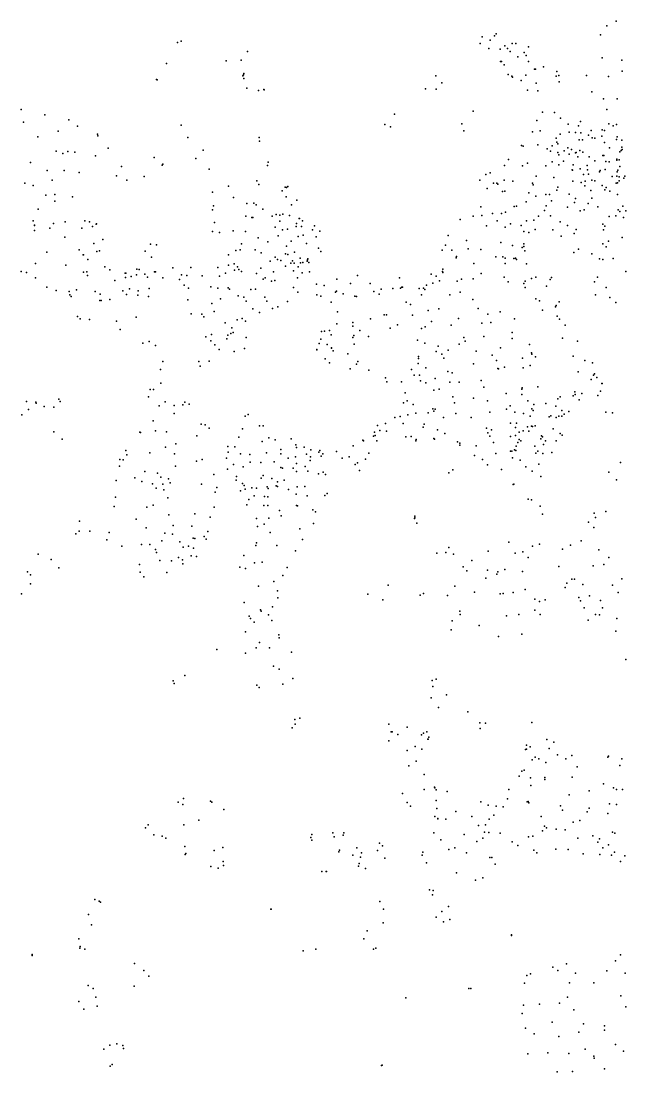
# Model space of a CAD drawing. Header units: millimetres. Extents: x -60275265 to 22802890, y -38578442 to 24337084.
# Drawn here: x 7273622 to 9843622, y -13382304 to -8920304 of the extents above; entities that cross this region are included whole.
import ezdxf

# ---------------------------------------------------------------- set-up
doc = ezdxf.new("R2010")
doc.units = ezdxf.units.MM
doc.header["$MEASUREMENT"] = 0
doc.layers.add('particles', color=7, linetype='Continuous', true_color=0x000000)

msp = doc.modelspace()

# ---------------------------------------------------------------- linework, layer by layer
at = {"layer": 'particles', "color": 93, "true_color": 0x67d435}
for p in [(9801622, -8920304), (9762622, -8940304), (7938622, -9011304), (7953622, -9005304), (9232622, -8987304), (9266622, -9002304), (9284622, -8983304), (9291622, -8975304), (9735622, -8978304), (8235622, -9050304), (9224622, -9015304), (9260622, -9037304), (9308622, -9039304), (9329622, -9026304), (9339622, -9036304), (9351622, -9049304), (9360622, -9015304), (9375622, -9015304), (9410622, -9053304), (9429622, -9030304), (7891622, -9100304), (8145622, -9089304), (8208622, -9086304), (9310622, -9092304), (9314622, -9092304), (9384622, -9072304), (9419622, -9067304), (9429622, -9092304), (9742622, -9076304), (9826622, -9086304), (8220622, -9143304), (9325622, -9106304), (9454622, -9124304), (9459622, -9124304), (9492622, -9114304), (9549622, -9134304), (9827622, -9133304), (7849622, -9168304), (7852622, -9170304), (8216622, -9153304), (8218622, -9148304), (8220622, -9164304), (9035622, -9153304), (9060622, -9183304), (9342622, -9147304), (9358622, -9154304), (9361622, -9159304), (9397622, -9173304), (9418622, -9150304), (9461622, -9184304), (9547622, -9154304), (9557622, -9152304), (9559622, -9178304), (9675622, -9152304), (9769622, -9155304), (8233622, -9205304), (8282622, -9215304), (8304622, -9211304), (8306622, -9212304), (8992622, -9208304), (9037622, -9210304), (9425622, -9213304), (9468622, -9217304), (9698622, -9221304), (9748622, -9251304), (9805622, -9250304), (7273622, -9296304), (7374622, -9318304), (8860622, -9316304), (9194622, -9303304), (9489622, -9307304), (9540622, -9308304), (9762622, -9296304), (7283622, -9350304), (7476622, -9340304), (7513622, -9366304), (7954622, -9362304), (8819622, -9360304), (8842622, -9369304), (9145622, -9356304), (9464622, -9342304), (9565622, -9332304), (9598622, -9358304), (9641622, -9365304), (9650622, -9347304), (9770622, -9356304), (9788622, -9365304), (9802622, -9359304), (7345622, -9411304), (7431622, -9387304), (7598622, -9401304), (7599622, -9407304), (9154622, -9386304), (9446622, -9390304), (9478622, -9386304), (9564622, -9401304), (9602622, -9392304), (9629622, -9394304), (9651622, -9395304), (9684622, -9405304), (9695622, -9385304), (9741622, -9409304), (9742622, -9382304), (9752622, -9385304), (9806622, -9411304), (7981622, -9415304), (8285622, -9415304), (8286622, -9430304), (9399622, -9448304), (9406622, -9452304), (9468622, -9446304), (9529622, -9450304), (9546622, -9418304), (9549622, -9434304), (9554622, -9442304), (9596622, -9458304), (9644622, -9425304), (9658622, -9424304), (9700622, -9416304), (9710622, -9417304), (9752622, -9436304), (9773622, -9459304), (9803622, -9423304), (9825622, -9455304), (9826622, -9426304), (7422622, -9473304), (7450622, -9483304), (7472622, -9474304), (7501622, -9477304), (7590622, -9493304), (7643622, -9460304), (7838622, -9499304), (8047622, -9468304), (9508622, -9463304), (9523622, -9473304), (9554622, -9478304), (9557622, -9488304), (9581622, -9471304), (9601622, -9486304), (9612622, -9466304), (9629622, -9479304), (9632622, -9478304), (9639622, -9497304), (9647622, -9470304), (9659622, -9477304), (9686622, -9496304), (9744622, -9491304), (9749622, -9491304), (9817622, -9475304), (9823622, -9470304), (9827622, -9465304), (7314622, -9520304), (7700622, -9537304), (7873622, -9532304), (7875622, -9528304), (8015622, -9504304), (8320622, -9533304), (8323622, -9519304), (9327622, -9533304), (9344622, -9508304), (9403622, -9535304), (9424622, -9523304), (9503622, -9535304), (9530622, -9518304), (9557622, -9530304), (9577622, -9515304), (9618622, -9531304), (9648622, -9547304), (9678622, -9534304), (9710622, -9513304), (9758622, -9516304), (9772622, -9518304), (9804622, -9506304), (9804622, -9511304), (9814622, -9509304), (9817622, -9538304), (7384622, -9554304), (7456622, -9554304), (7520622, -9563304), (7678622, -9577304), (7796622, -9580304), (8073622, -9549304), (9248622, -9572304), (9266622, -9564304), (9462622, -9578304), (9536622, -9584304), (9615622, -9552304), (9616622, -9553304), (9662622, -9572304), (9679622, -9552304), (9684622, -9570304), (9731622, -9561304), (9733622, -9554304), (9754622, -9551304), (9784622, -9580304), (9804622, -9578304), (9806622, -9561304), (9808622, -9553304), (9814622, -9581304), (9834622, -9587304), (9838622, -9578304), (7289622, -9609304), (7325622, -9619304), (7405622, -9596304), (7722622, -9595304), (8155622, -9621304), (8275622, -9599304), (8284622, -9614304), (8395622, -9625304), (8401622, -9627304), (8406622, -9623304), (9222622, -9595304), (9253622, -9631304), (9280622, -9609304), (9294622, -9608304), (9299622, -9612304), (9326622, -9595304), (9362622, -9600304), (9446622, -9609304), (9449622, -9615304), (9554622, -9625304), (9617622, -9600304), (9652622, -9605304), (9668622, -9620304), (9670622, -9600304), (9698622, -9595304), (9711622, -9598304), (9742622, -9619304), (9753622, -9637304), (9759622, -9627304), (9801622, -9609304), (9807622, -9607304), (9814622, -9599304), (7379622, -9659304), (7416622, -9656304), (7492622, -9667304), (8086622, -9646304), (8175622, -9669304), (8382622, -9641304), (8400622, -9667304), (8445622, -9681304), (9318622, -9644304), (9329622, -9642304), (9430622, -9650304), (9460622, -9663304), (9503622, -9656304), (9518622, -9657304), (9549622, -9638304), (9602622, -9655304), (9629622, -9673304), (9693622, -9639304), (9698622, -9672304), (9774622, -9643304), (9807622, -9657304), (7346622, -9719304), (7416622, -9685304), (8086622, -9721304), (8091622, -9705304), (8233622, -9695304), (8262622, -9693304), (8272622, -9701304), (8300622, -9719304), (8422622, -9700304), (9227622, -9709304), (9368622, -9707304), (9378622, -9706304), (9419622, -9687304), (9497622, -9725304), (9504622, -9705304), (9526622, -9683304), (9595622, -9711304), (9624622, -9690304), (9648622, -9726304), (9665622, -9721304), (9683622, -9695304), (9723622, -9709304), (9810622, -9721304), (9829622, -9706304), (9843622, -9726304), (7325622, -9768304), (7544622, -9768304), (8228622, -9748304), (8254622, -9754304), (8256622, -9754304), (8258622, -9754304), (8340622, -9748304), (8357622, -9742304), (8372622, -9744304), (8373622, -9770304), (8385622, -9740304), (8414622, -9745304), (8454622, -9759304), (8456622, -9758304), (8469622, -9769304), (9139622, -9762304), (9194622, -9749304), (9230622, -9746304), (9276622, -9737304), (9296622, -9768304), (9314622, -9737304), (9331622, -9732304), (9421622, -9768304), (9451622, -9765304), (9471622, -9748304), (9522622, -9747304), (9771622, -9750304), (9800622, -9747304), (9817622, -9729304), (9832622, -9754304), (7330622, -9809304), (7331622, -9787304), (7331622, -9788304), (7396622, -9799304), (7411622, -9780304), (7460622, -9773304), (7532622, -9800304), (7564622, -9772304), (7576622, -9792304), (7592622, -9782304), (7594622, -9781304), (8087622, -9813304), (8095622, -9775304), (8174622, -9811304), (8227622, -9813304), (8353622, -9795304), (8384622, -9806304), (8405622, -9804304), (8442622, -9793304), (8444622, -9779304), (8464622, -9792304), (8511622, -9806304), (8520622, -9790304), (8543622, -9812304), (9251622, -9789304), (9330622, -9795304), (9353622, -9781304), (9398622, -9788304), (9409622, -9814304), (9457622, -9805304), (9532622, -9807304), (9563622, -9772304), (9595622, -9788304), (9632622, -9805304), (9744622, -9783304), (9748622, -9807304), (9753622, -9791304), (7459622, -9837304), (7620622, -9848304), (8116622, -9818304), (8281622, -9841304), (8322622, -9858304), (8365622, -9832304), (8421622, -9854304), (8450622, -9835304), (8471622, -9829304), (8527622, -9836304), (9088622, -9830304), (9166622, -9852304), (9430622, -9818304), (9568622, -9833304), (9623622, -9822304), (9769622, -9854304), (9827622, -9839304), (7383622, -9902304), (7520622, -9892304), (7583622, -9865304), (7595622, -9898304), (7607622, -9896304), (7801622, -9897304), (7823622, -9868304), (7849622, -9870304), (8185622, -9894304), (8204622, -9892304), (8209622, -9866304), (8268622, -9892304), (8293622, -9904304), (8401622, -9876304), (8435622, -9902304), (8486622, -9864304), (8537622, -9884304), (8546622, -9899304), (9062622, -9893304), (9076622, -9872304), (9103622, -9893304), (9172622, -9887304), (9226622, -9890304), (9311622, -9861304), (9361622, -9873304), (9402622, -9881304), (9409622, -9866304), (9409622, -9877304), (9413622, -9895304), (9622622, -9903304), (9641622, -9889304), (9745622, -9866304), (9759622, -9879304), (7537622, -9913304), (7538622, -9913304), (7557622, -9932304), (7827622, -9923304), (8154622, -9913304), (8331622, -9940304), (8352622, -9923304), (8363622, -9932304), (8377622, -9937304), (8396622, -9909304), (8406622, -9911304), (8419622, -9948304), (8426622, -9938304), (8433622, -9948304), (8459622, -9927304), (8460622, -9947304), (8470622, -9945304), (8488622, -9940304), (8490622, -9934304), (8492622, -9930304), (8495622, -9945304), (9121622, -9925304), (9123622, -9920304), (9197622, -9949304), (9290622, -9921304), (9320622, -9921304), (9330622, -9927304), (9367622, -9928304), (9373622, -9927304), (9378622, -9933304), (9698622, -9909304), (9731622, -9929304), (9745622, -9932304), (9789622, -9928304), (7274622, -9984304), (7297622, -9987304), (7335622, -9950304), (7464622, -9957304), (7539622, -9986304), (7552622, -9985304), (7629622, -9963304), (7650622, -9977304), (7715622, -9991304), (7719622, -9990304), (7765622, -9974304), (7775622, -9975304), (7840622, -9985304), (7845622, -9985304), (7918622, -9968304), (7994622, -9966304), (8109622, -9967304), (8142622, -9990304), (8155622, -9957304), (8179622, -9951304), (8180622, -9978304), (8192622, -9963304), (8198622, -9975304), (8210622, -9984304), (8273622, -9992304), (8292622, -9970304), (8345622, -9985304), (8396622, -9961304), (8431622, -9981304), (8450622, -9963304), (8468622, -9989304), (8499622, -9985304), (9063622, -9984304), (9065622, -9973304), (9065622, -9987304), (9228622, -9992304), (9330622, -9950304), (9421622, -9951304), (9842622, -9984304), (7335622, -10011304), (7555622, -10001304), (7671622, -10021304), (7717622, -10009304), (7741622, -10005304), (7763622, -9997304), (7799622, -9995304), (7811622, -10007304), (7875622, -10010304), (7946622, -10017304), (7955622, -9997304), (7978622, -10001304), (8043622, -10002304), (8116622, -10003304), (8301622, -10016304), (8310622, -10011304), (8337622, -10025304), (8351622, -10021304), (8447622, -10010304), (8528622, -10037304), (8615622, -10016304), (8673622, -10035304), (8702622, -10000304), (8756622, -10034304), (8881622, -10010304), (9015622, -9995304), (9023622, -10033304), (9037622, -10003304), (9051622, -10023304), (9126622, -10025304), (9144622, -10016304), (9194622, -10015304), (9326622, -10008304), (9342622, -10027304), (9409622, -10035304), (9415622, -10024304), (9442622, -10013304), (9460622, -10007304), (9521622, -10017304), (9527622, -10009304), (9709622, -10028304), (9722622, -10008304), (7383622, -10050304), (7423622, -10064304), (7478622, -10068304), (7478622, -10069304), (7481622, -10082304), (7509622, -10061304), (7588622, -10069304), (7609622, -10080304), (7705622, -10065304), (7721622, -10081304), (7734622, -10057304), (7770622, -10065304), (7818622, -10055304), (7966622, -10041304), (7985622, -10054304), (8079622, -10048304), (8109622, -10054304), (8153622, -10053304), (8158622, -10059304), (8250622, -10060304), (8269622, -10058304), (8430622, -10051304), (8449622, -10071304), (8530622, -10083304), (8561622, -10043304), (8609622, -10071304), (8613622, -10067304), (8641622, -10078304), (8772622, -10069304), (8794622, -10080304), (8803622, -10059304), (8852622, -10055304), (8885622, -10054304), (8891622, -10050304), (8893622, -10050304), (8965622, -10056304), (8975622, -10083304), (8983622, -10054304), (8989622, -10060304), (8995622, -10041304), (9094622, -10082304), (9139622, -10071304), (9414622, -10052304), (9506622, -10046304), (9714622, -10082304), (9759622, -10052304), (7486622, -10089304), (7608622, -10107304), (7614622, -10107304), (7650622, -10102304), (7769622, -10084304), (7815622, -10089304), (7982622, -10104304), (8083622, -10120304), (8121622, -10099304), (8196622, -10087304), (8220622, -10092304), (8230622, -10110304), (8309622, -10092304), (8317622, -10110304), (8405622, -10111304), (8547622, -10088304), (8590622, -10113304), (8691622, -10088304), (8698622, -10089304), (8909622, -10113304), (8927622, -10123304), (9192622, -10103304), (9460622, -10100304), (9475622, -10108304), (9546622, -10128304), (9559622, -10112304), (9775622, -10094304), (9800622, -10115304), (7996622, -10163304), (8041622, -10165304), (8093622, -10153304), (8258622, -10142304), (8286622, -10157304), (8341622, -10141304), (8364622, -10133304), (8618622, -10155304), (8816622, -10167304), (8825622, -10167304), (8936622, -10169304), (9002622, -10149304), (9048622, -10142304), (9215622, -10141304), (9256622, -10165304), (9308622, -10155304), (9489622, -10147304), (9544622, -10134304), (9550622, -10173304), (7513622, -10174304), (7524622, -10185304), (7564622, -10187304), (7678622, -10194304), (7762622, -10178304), (8049622, -10176304), (8140622, -10202304), (8191622, -10188304), (8213622, -10183304), (8226622, -10195304), (8615622, -10206304), (8683622, -10200304), (8683622, -10215304), (8758622, -10184304), (8873622, -10210304), (9017622, -10196304), (9100622, -10211304), (9132622, -10183304), (9231622, -10203304), (9269622, -10200304), (9369622, -10185304), (9561622, -10186304), (9585622, -10212304), (7694622, -10229304), (8058622, -10261304), (8082622, -10251304), (8151622, -10254304), (8164622, -10247304), (8169622, -10222304), (8174622, -10243304), (8549622, -10238304), (8562622, -10237304), (8583622, -10234304), (8590622, -10252304), (8687622, -10255304), (8713622, -10234304), (8749622, -10259304), (8841622, -10224304), (8974622, -10225304), (8990622, -10219304), (9239622, -10260304), (9360622, -10242304), (7790622, -10288304), (7818622, -10280304), (7844622, -10298304), (8080622, -10278304), (8096622, -10295304), (8148622, -10270304), (8230622, -10263304), (8540622, -10289304), (8547622, -10271304), (8574622, -10293304), (8683622, -10264304), (8688622, -10292304), (8957622, -10275304), (8989622, -10288304), (9045622, -10300304), (9134622, -10292304), (9154622, -10263304), (9160622, -10279304), (9360622, -10268304), (9433622, -10294304), (9573622, -10267304), (9637622, -10279304), (8115622, -10315304), (8179622, -10323304), (8223622, -10311304), (8529622, -10315304), (8529622, -10316304), (8592622, -10308304), (8592622, -10309304), (8599622, -10320304), (8662622, -10333304), (8961622, -10345304), (9037622, -10323304), (9060622, -10335304), (9088622, -10317304), (9207622, -10322304), (9274622, -10339304), (9310622, -10308304), (9404622, -10351304), (9441622, -10329304), (9443622, -10335304), (9459622, -10346304), (9619622, -10343304), (7875622, -10366304), (8029622, -10366304), (8034622, -10386304), (8072622, -10364304), (8565622, -10354304), (8584622, -10371304), (8671622, -10396304), (8698622, -10377304), (8704622, -10365304), (8960622, -10374304), (8962622, -10353304), (8993622, -10393304), (9069622, -10352304), (9195622, -10375304), (9293622, -10361304), (9298622, -10395304), (9302622, -10396304), (9327622, -10390304), (9406622, -10393304), (9436622, -10383304), (9668622, -10362304), (9701622, -10371304), (7866622, -10399304), (8750622, -10402304), (8821622, -10435304), (8932622, -10400304), (8943622, -10423304), (8966622, -10424304), (9032622, -10438304), (9086622, -10408304), (9105622, -10413304), (9640622, -10410304), (9705622, -10424304), (9709622, -10418304), (9719622, -10433304), (7821622, -10485304), (7836622, -10485304), (7867622, -10458304), (8827622, -10452304), (8889622, -10452304), (8970622, -10448304), (8993622, -10456304), (9050622, -10483304), (9094622, -10453304), (9135622, -10454304), (9228622, -10446304), (9239622, -10474304), (9400622, -10483304), (9402622, -10478304), (9468622, -10473304), (9695622, -10442304), (9741622, -10459304), (9742622, -10459304), (7433622, -10525304), (7815622, -10516304), (8905622, -10499304), (9027622, -10487304), (9108622, -10515304), (9195622, -10521304), (9334622, -10502304), (9400622, -10506304), (9553622, -10524304), (9564622, -10516304), (9618622, -10512304), (9625622, -10495304), (9627622, -10505304), (9644622, -10529304), (9656622, -10501304), (9723622, -10510304), (9735622, -10491304), (7297622, -10535304), (7305622, -10570304), (7336622, -10538304), (7337622, -10542304), (7371622, -10556304), (7412622, -10560304), (7439622, -10536304), (7860622, -10554304), (7886622, -10537304), (7923622, -10552304), (7961622, -10549304), (7969622, -10538304), (7987622, -10547304), (8898622, -10541304), (8914622, -10532304), (8939622, -10548304), (9022622, -10567304), (9032622, -10568304), (9115622, -10541304), (9255622, -10532304), (9335622, -10568304), (9351622, -10554304), (9426622, -10533304), (9443622, -10567304), (9449622, -10573304), (9451622, -10548304), (9502622, -10544304), (9545622, -10555304), (9571622, -10574304), (7277622, -10592304), (7834622, -10617304), (7924622, -10586304), (8225622, -10598304), (8238622, -10590304), (8861622, -10603304), (8884622, -10599304), (8916622, -10592304), (8950622, -10585304), (9002622, -10584304), (9026622, -10576304), (9068622, -10603304), (9120622, -10586304), (9186622, -10604304), (9265622, -10580304), (9371622, -10581304), (9408622, -10587304), (9436622, -10598304), (9517622, -10600304), (9524622, -10596304), (9547622, -10604304), (9557622, -10598304), (9570622, -10597304), (9581622, -10589304), (9600622, -10578304), (9757622, -10580304), (9786622, -10584304), (7844622, -10660304), (8039622, -10632304), (8055622, -10634304), (8073622, -10649304), (8214622, -10652304), (8286622, -10638304), (8301622, -10639304), (8788622, -10637304), (8797622, -10659304), (8822622, -10629304), (8825622, -10662304), (8897622, -10629304), (8981622, -10645304), (8985622, -10631304), (9042622, -10655304), (9251622, -10648304), (9272622, -10656304), (9353622, -10627304), (9374622, -10646304), (9378622, -10627304), (9406622, -10660304), (9425622, -10643304), (9430622, -10662304), (9442622, -10640304), (9446622, -10642304), (9457622, -10638304), (9533622, -10652304), (7412622, -10664304), (7448622, -10696304), (7778622, -10665304), (7780622, -10667304), (7891622, -10664304), (8020622, -10681304), (8199622, -10687304), (8298622, -10705304), (8326622, -10689304), (8326622, -10689304), (8353622, -10698304), (8420622, -10694304), (8725622, -10699304), (8728622, -10702304), (8771622, -10683304), (8775622, -10666304), (8778622, -10680304), (8785622, -10703304), (8908622, -10686304), (8930622, -10684304), (8950622, -10702304), (8951622, -10697304), (9027622, -10693304), (9029622, -10695304), (9073622, -10671304), (9127622, -10707304), (9256622, -10668304), (9265622, -10683304), (9353622, -10684304), (9374622, -10680304), (9389622, -10665304), (9389622, -10697304), (9396622, -10702304), (9481622, -10694304), (9484622, -10681304), (9488622, -10685304), (9501622, -10702304), (9547622, -10702304), (9563622, -10671304), (9572622, -10678304), (7719622, -10744304), (7887622, -10729304), (7931622, -10715304), (8152622, -10727304), (8153622, -10751304), (8182622, -10728304), (8377622, -10739304), (8441622, -10719304), (8444622, -10730304), (8476622, -10729304), (8504622, -10741304), (8538622, -10751304), (8543622, -10743304), (8613622, -10748304), (8684622, -10723304), (9137622, -10712304), (9137622, -10721304), (9206622, -10724304), (9280622, -10710304), (9352622, -10746304), (9358622, -10746304), (9370622, -10740304), (9375622, -10743304), (9377622, -10725304), (9383622, -10710304), (9456622, -10725304), (9469622, -10746304), (9492622, -10718304), (9528622, -10752304), (7693622, -10781304), (7707622, -10783304), (7723622, -10762304), (7820622, -10754304), (7925622, -10757304), (8018622, -10789304), (8042622, -10782304), (8146622, -10776304), (8206622, -10758304), (8245622, -10760304), (8246622, -10793304), (8292622, -10794304), (8316622, -10754304), (8349622, -10791304), (8377622, -10757304), (8408622, -10776304), (8439622, -10771304), (8486622, -10759304), (8502622, -10786304), (8503622, -10771304), (8548622, -10768304), (8555622, -10758304), (8638622, -10776304), (8667622, -10771304), (8702622, -10796304), (8736622, -10780304), (8751622, -10755304), (9199622, -10765304), (9234622, -10782304), (9290622, -10756304), (9361622, -10775304), (9393622, -10785304), (9460622, -10755304), (9490622, -10756304), (9819622, -10794304), (7691622, -10810304), (7799622, -10832304), (7853622, -10839304), (7929622, -10810304), (8150622, -10823304), (8176622, -10803304), (8217622, -10813304), (8377622, -10816304), (8384622, -10818304), (8429622, -10819304), (8444622, -10799304), (8444622, -10832304), (8480622, -10811304), (8491622, -10831304), (8557622, -10835304), (8692622, -10803304), (8711622, -10829304), (9090622, -10838304), (9108622, -10826304), (9255622, -10804304), (9314622, -10824304), (9418622, -10813304), (9445622, -10831304), (9473622, -10801304), (9770622, -10836304), (7677622, -10871304), (7756622, -10859304), (7786622, -10875304), (7832622, -10885304), (7867622, -10856304), (7875622, -10886304), (7900622, -10864304), (7907622, -10880304), (8040622, -10886304), (8092622, -10846304), (8187622, -10869304), (8189622, -10854304), (8214622, -10884304), (8293622, -10861304), (8301622, -10849304), (8338622, -10863304), (8362622, -10876304), (8391622, -10869304), (8537622, -10843304), (8566622, -10845304), (9481622, -10854304), (9803622, -10868304), (7847622, -10904304), (7880622, -10910304), (8098622, -10920304), (8105622, -10901304), (8205622, -10914304), (8221622, -10892304), (8225622, -10907304), (8253622, -10902304), (8273622, -10903304), (8319622, -10898304), (8323622, -10905304), (8357622, -10894304), (8362622, -10896304), (8409622, -10909304), (8442622, -10929304), (8446622, -10897304), (8478622, -10896304), (8573622, -10926304), (9364622, -10888304), (9366622, -10887304), (7674622, -10942304), (7834622, -10976304), (7897622, -10944304), (8232622, -10974304), (8241622, -10952304), (8264622, -10936304), (8307622, -10939304), (8322622, -10940304), (8488622, -10936304), (8563622, -10935304), (9428622, -10950304), (9441622, -10953304), (7669622, -10981304), (7808622, -10984304), (7901622, -11017304), (8012622, -11012304), (8094622, -10984304), (8305622, -10977304), (8321622, -10977304), (8371622, -10998304), (8443622, -10977304), (8447622, -10978304), (8513622, -10995304), (8524622, -11004304), (9478622, -10980304), (9488622, -11014304), (9708622, -11009304), (9757622, -11003304), (7521622, -11044304), (7762622, -11035304), (7920622, -11062304), (7999622, -11064304), (8076622, -11027304), (8274622, -11032304), (8306622, -11056304), (8326622, -11031304), (8378622, -11021304), (8516622, -11054304), (8945622, -11032304), (8946622, -11022304), (8946622, -11029304), (8954622, -11052304), (9684622, -11047304), (9714622, -11028304), (7506622, -11097304), (7520622, -11086304), (7565622, -11086304), (7648622, -11092304), (7805622, -11072304), (7884622, -11094304), (7916622, -11099304), (8051622, -11108304), (8066622, -11088304), (8277622, -11066304), (8332622, -11092304), (8458622, -11076304), (9706622, -11071304), (7638622, -11122304), (7701622, -11150304), (7785622, -11142304), (7820622, -11143304), (7871622, -11127304), (7947622, -11131304), (7962622, -11154304), (7984622, -11150304), (8005622, -11116304), (8012622, -11117304), (8059622, -11120304), (8271622, -11147304), (8274622, -11136304), (8360622, -11147304), (8469622, -11121304), (9345622, -11133304), (9446622, -11150304), (9476622, -11141304), (9607622, -11145304), (9652622, -11127304), (7346622, -11183304), (7844622, -11164304), (7849622, -11177304), (7942622, -11198304), (7996622, -11191304), (8006622, -11158304), (8019622, -11193304), (8219622, -11189304), (8439622, -11169304), (9039622, -11180304), (9078622, -11177304), (9091622, -11155304), (9110622, -11183304), (9258622, -11171304), (9372622, -11179304), (9405622, -11174304), (9428622, -11197304), (9573622, -11162304), (9728622, -11165304), (9770622, -11198304), (7401622, -11206304), (7433622, -11242304), (7777622, -11227304), (7863622, -11210304), (7912622, -11212304), (7959622, -11208304), (7960622, -11225304), (8202622, -11239304), (8265622, -11220304), (8298622, -11217304), (8403622, -11240304), (9151622, -11237304), (9188622, -11211304), (9558622, -11236304), (9703622, -11233304), (9749622, -11227304), (7301622, -11259304), (7313622, -11272304), (7779622, -11260304), (7795622, -11280304), (7893622, -11261304), (8227622, -11245304), (8385622, -11274304), (9167622, -11255304), (9247622, -11285304), (9254622, -11251304), (9295622, -11268304), (9298622, -11258304), (9329622, -11249304), (9403622, -11257304), (9826622, -11288304), (7314622, -11310304), (8282622, -11319304), (8347622, -11300304), (8833622, -11315304), (8833622, -11315304), (9116622, -11320304), (9584622, -11325304), (9592622, -11307304), (9613622, -11290304), (9624622, -11290304), (9660622, -11312304), (9786622, -11315304), (7275622, -11352304), (8363622, -11339304), (8364622, -11369304), (8746622, -11354304), (8746622, -11354304), (8810622, -11377304), (8969622, -11358304), (8983622, -11350304), (9085622, -11359304), (9199622, -11345304), (9308622, -11352304), (9321622, -11350304), (9364622, -11347304), (9415622, -11334304), (9456622, -11375304), (9642622, -11367304), (9688622, -11361304), (9810622, -11346304), (8221622, -11389304), (8291622, -11420304), (8341622, -11407304), (9456622, -11422304), (9475622, -11384304), (9499622, -11378304), (9650622, -11382304), (9665622, -11412304), (9735622, -11380304), (9743622, -11412304), (8242622, -11447304), (8248622, -11457304), (8293622, -11426304), (8324622, -11441304), (8338622, -11465304), (9104622, -11467304), (9137622, -11425304), (9138622, -11440304), (9336622, -11446304), (9388622, -11440304), (9478622, -11440304), (9682622, -11464304), (9714622, -11440304), (9730622, -11441304), (9804622, -11457304), (8264622, -11472304), (9101622, -11505304), (9219622, -11486304), (9800622, -11510304), (8227622, -11513304), (8368622, -11526304), (8370622, -11539304), (9302622, -11533304), (9401622, -11523304), (8105622, -11589304), (8272622, -11581304), (8286622, -11559304), (8328622, -11581304), (8422622, -11600304), (8226622, -11604304), (9843622, -11631304), (8346622, -11659304), (8369622, -11672304), (7920622, -11722304), (7923622, -11733304), (7969622, -11699304), (8428622, -11711304), (9019622, -11720304), (9037622, -11714304), (8275622, -11740304), (8285622, -11750304), (8385622, -11736304), (9023622, -11746304), (9015622, -11793304), (9081622, -11781304), (9046622, -11835304), (9171622, -11853304), (8436622, -11885304), (8438622, -11906304), (8458622, -11880304), (8836622, -11905304), (9222622, -11900304), (9246622, -11901304), (9443622, -11898304), (8425622, -11921304), (8846622, -11938304), (8849622, -11938304), (8874622, -11949304), (8914622, -11918304), (8975622, -11950304), (8983622, -11944304), (8997622, -11938304), (9223622, -11923304), (8836622, -11976304), (8947622, -12000304), (9001622, -11969304), (9002622, -11969304), (9005622, -11960304), (9421622, -11995304), (9436622, -12001304), (9507622, -11971304), (9536622, -11982304), (8913622, -12017304), (8976622, -12012304), (9416622, -12013304), (9420622, -12012304), (9457622, -12046304), (9516622, -12009304), (9552622, -12036304), (9613622, -12038304), (9766622, -12046304), (9769622, -12041304), (8920622, -12082304), (8952622, -12063304), (9445622, -12057304), (9473622, -12053304), (9502622, -12068304), (9587622, -12052304), (9635622, -12087304), (9817622, -12081304), (9826622, -12052304), (8986622, -12119304), (9389622, -12126304), (9400622, -12105304), (9411622, -12100304), (9438622, -12133304), (9498622, -12132304), (9615622, -12130304), (9030622, -12173304), (9031622, -12175304), (9031622, -12176304), (9439622, -12166304), (9498622, -12140304), (9747622, -12159304), (9790622, -12175304), (7963622, -12221304), (8894622, -12199304), (8985622, -12182304), (9037622, -12184304), (9083622, -12191304), (9340622, -12223304), (9346622, -12182304), (9602622, -12206304), (9686622, -12189304), (9803622, -12183304), (9828622, -12182304), (7941622, -12236304), (7960622, -12246304), (8078622, -12232304), (8083622, -12236304), (8134622, -12267304), (8913622, -12238304), (8928622, -12253304), (9037622, -12230304), (9040622, -12264304), (9226622, -12235304), (9258622, -12249304), (9292622, -12253304), (9321622, -12256304), (9423622, -12235304), (9427622, -12234304), (9430622, -12240304), (9565622, -12252304), (9573622, -12270304), (9687622, -12262304), (9773622, -12244304), (9802622, -12247304), (8028622, -12313304), (9031622, -12298304), (9044622, -12306304), (9044622, -12307304), (9078622, -12309304), (9120622, -12276304), (9188622, -12298304), (9262622, -12309304), (9281622, -12292304), (9482622, -12298304), (9647622, -12314304), (9678622, -12277304), (9766622, -12284304), (7802622, -12346304), (7813622, -12332304), (7964622, -12333304), (9216622, -12335304), (9246622, -12333304), (9488622, -12358304), (9497622, -12339304), (9505622, -12346304), (9546622, -12351304), (9584622, -12354304), (9618622, -12321304), (7837622, -12375304), (7872622, -12381304), (7888622, -12390304), (8504622, -12387304), (8509622, -12374304), (8509622, -12398304), (8597622, -12366304), (8604622, -12383304), (8604622, -12384304), (8642622, -12376304), (8645622, -12367304), (9026622, -12366304), (9026622, -12366304), (9056622, -12397304), (9156622, -12374304), (9209622, -12403304), (9235622, -12390304), (9242622, -12364304), (9261622, -12365304), (9308622, -12368304), (9429622, -12384304), (9447622, -12381304), (9638622, -12389304), (9702622, -12379304), (9730622, -12392304), (9786622, -12364304), (9796622, -12368304), (7969622, -12424304), (8094622, -12441304), (8130622, -12429304), (8623622, -12448304), (8626622, -12440304), (8700622, -12431304), (8788622, -12442304), (8796622, -12411304), (8808622, -12422304), (9091622, -12437304), (9116622, -12431304), (9360622, -12405304), (9383622, -12420304), (9451622, -12440304), (9545622, -12436304), (9597622, -12437304), (9723622, -12407304), (9745622, -12431304), (9769622, -12418304), (7970622, -12458304), (7973622, -12455304), (8132622, -12488304), (8683622, -12461304), (8715622, -12470304), (8719622, -12452304), (8818622, -12474304), (8977622, -12462304), (8980622, -12449304), (9165622, -12451304), (9265622, -12471304), (9273622, -12472304), (9464622, -12451304), (9661622, -12456304), (9732622, -12459304), (9781622, -12461304), (9794622, -12449304), (9819622, -12489304), (9838622, -12465304), (8079622, -12509304), (8110622, -12516304), (8133622, -12505304), (8551622, -12531304), (8570622, -12531304), (8571622, -12531304), (8706622, -12508304), (8709622, -12497304), (8736622, -12518304), (8996622, -12494304), (9123622, -12537304), (9287622, -12499304), (9203622, -12568304), (9235622, -12558304), (9009622, -12608304), (9024622, -12612304), (7586622, -12650304), (7605622, -12657304), (7611622, -12661304), (8798622, -12658304), (9021622, -12630304), (7560622, -12714304), (8334622, -12691304), (8335622, -12691304), (8813622, -12691304), (9060622, -12701304), (9089622, -12679304), (7572622, -12757304), (8811622, -12749304), (9036622, -12725304), (9068622, -12744304), (9095622, -12734304), (8743622, -12783304), (9356622, -12802304), (9356622, -12802304), (9357622, -12800304), (7519622, -12816304), (7524622, -12849304), (8729622, -12817304), (7321622, -12883304), (7321622, -12887304), (7523622, -12857304), (7544622, -12861304), (8471622, -12867304), (8526622, -12861304), (8770622, -12860304), (8781622, -12856304), (9819622, -12885304), (7755622, -12921304), (9532622, -12937304), (9590622, -12923304), (9799622, -12910304), (7795622, -12951304), (7816622, -12975304), (9422622, -12973304), (9437622, -12966304), (9554622, -12951304), (9628622, -12962304), (9762622, -12953304), (9839622, -12963304), (7559622, -13015304), (7580622, -13027304), (7754622, -13017304), (9175622, -13028304), (9175622, -13028304), (9184622, -13027304), (9412622, -13005304), (9603622, -13003304), (9707622, -13004304), (7591622, -13064304), (8908622, -13067304), (9594622, -13065304), (9821622, -13058304), (7518622, -13083304), (7540622, -13115304), (7596622, -13102304), (9407622, -13099304), (9476622, -13094304), (9560622, -13090304), (9842622, -13105304), (9402622, -13134304), (9622622, -13118304), (9416622, -13196304), (9530622, -13171304), (9662622, -13178304), (9751622, -13186304), (9751622, -13204304), (9453622, -13220304), (9558622, -13231304), (9643622, -13213304), (7625622, -13285304), (7651622, -13268304), (7680622, -13262304), (7706622, -13270304), (7709622, -13283304), (9669622, -13285304), (9798622, -13266304), (9833622, -13293304), (9426622, -13305304), (9511622, -13300304), (9600622, -13304304), (9707622, -13315304), (9708622, -13323304), (7652622, -13358304), (7660622, -13350304), (8804622, -13354304), (8807622, -13353304), (9551622, -13382304), (9616622, -13380304), (9752622, -13369304)]:
    msp.add_point(p, dxfattribs=at)

doc.saveas('drawing.dxf')
